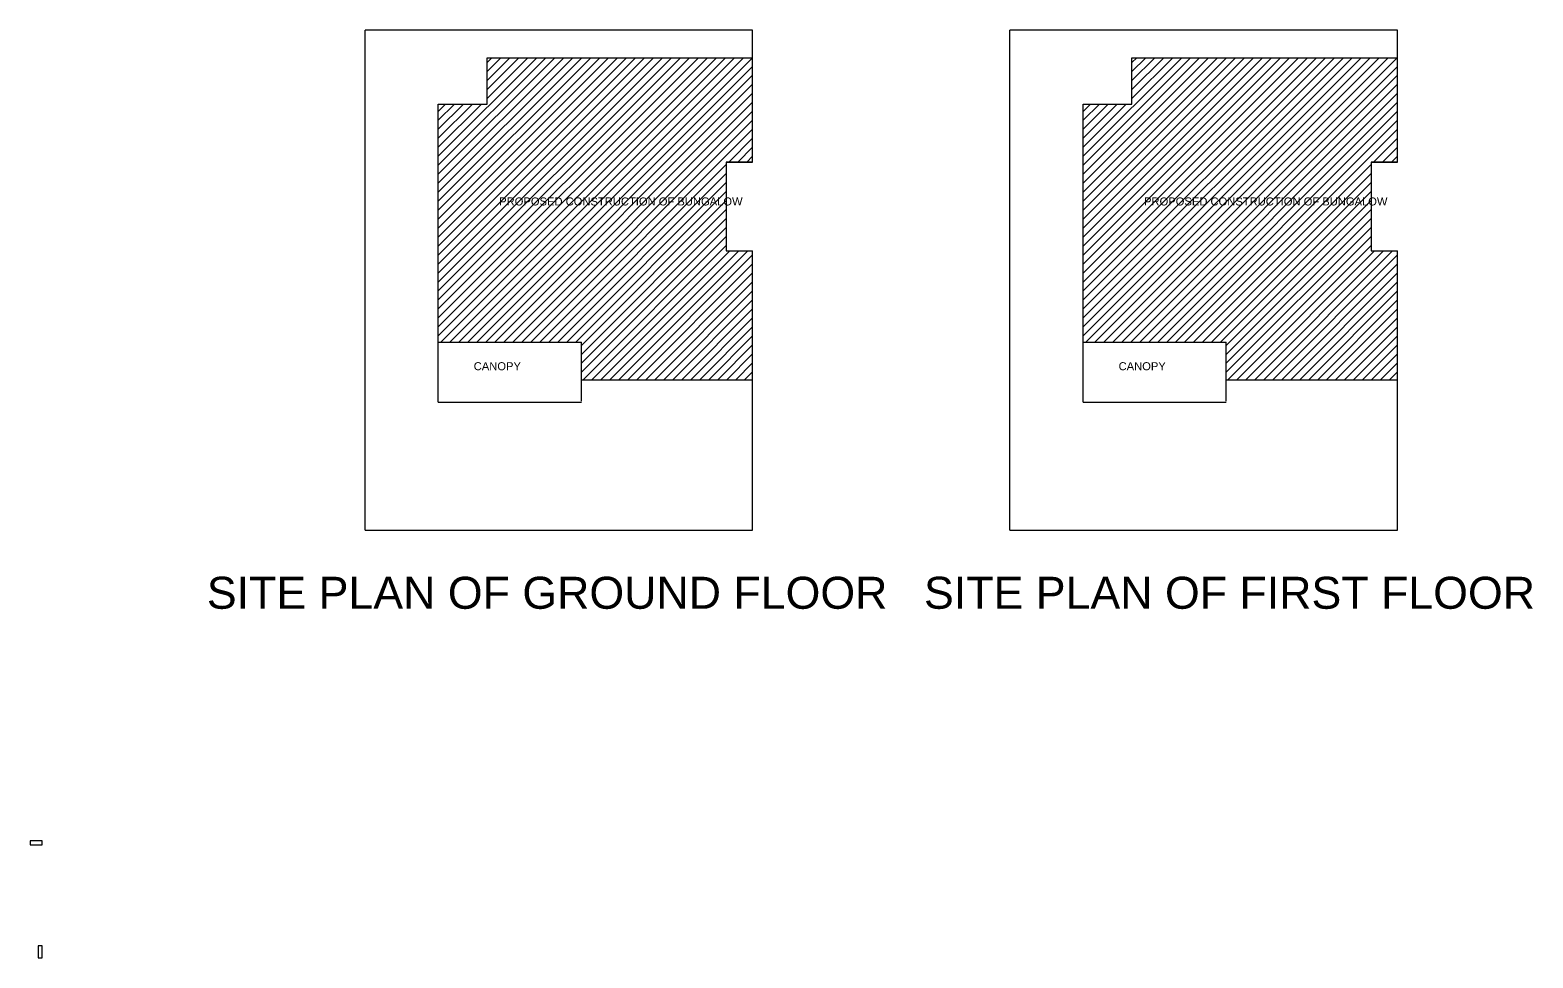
# Model space of a CAD drawing. Header units: metres. Extents: x 2481.9 to 2563.1, y 782.3 to 810.7.
# Drawn here: x 2525.51 to 2563.08, y 787.53 to 810.73 of the extents above; entities that cross this region are included whole.
import ezdxf

# ---------------------------------------------------------------- set-up
doc = ezdxf.new("R2010")
doc.units = ezdxf.units.M
doc.styles.get("Standard").update_dxf_attribs({"font": 'arial.ttf'})

msp = doc.modelspace()

# ---------------------------------------------------------------- hatches: boundary and pattern name
h = msp.add_hatch()
h.set_pattern_fill('ANSI31', color=256, scale=0.05)
h.set_pattern_definition([(45, (0, 16.94514), (-0.1122532015, 0.1122532015), [])])
h.paths.add_polyline_path([(2536.9353, 808.8761), (2535.7153, 808.8761), (2535.7153, 802.9261), (2539.2953, 802.9261), (2539.2953, 801.9861), (2543.575, 801.9861), (2543.575, 805.2061), (2542.915, 805.2061), (2542.915, 807.4261), (2543.575, 807.4261), (2543.575, 810.0361), (2536.9353, 810.0361)])
h.paths.add_polyline_path([(2537.1676, 805.8926), (2541.6451, 805.8926), (2541.6451, 806.6417), (2537.1676, 806.6417)], flags=24)
h = msp.add_hatch()
h.set_pattern_fill('ANSI31', color=256, scale=0.05)
h.set_pattern_definition([(45, (16.11979, 16.94514), (-0.1122532015, 0.1122532015), [])])
h.paths.add_polyline_path([(2553.0551, 808.8761), (2551.8351, 808.8761), (2551.8351, 802.9261), (2555.4151, 802.9261), (2555.4151, 801.9861), (2559.6948, 801.9861), (2559.6948, 805.2061), (2559.0348, 805.2061), (2559.0348, 807.4261), (2559.6948, 807.4261), (2559.6948, 810.0361), (2553.0551, 810.0361)])
h.paths.add_polyline_path([(2553.2873, 805.8926), (2557.7648, 805.8926), (2557.7648, 806.6417), (2553.2873, 806.6417)], flags=24)

# ---------------------------------------------------------------- linework, layer by layer
for p, q in [((2533.8853, 798.2261), (2533.8853, 810.7261)), ((2543.575, 810.7261), (2533.8853, 810.7261)), ((2543.575, 807.4261), (2543.575, 810.7261)), ((2550.0051, 798.2261), (2550.0051, 810.7261)), ((2559.6948, 810.7261), (2550.0051, 810.7261)), ((2559.6948, 807.4261), (2559.6948, 810.7261)), ((2536.9353, 808.8761), (2536.9353, 810.0361)), ((2536.9353, 810.0361), (2543.575, 810.0361)), ((2536.9353, 810.0361), (2543.575, 810.0361)), ((2553.0551, 808.8761), (2553.0551, 810.0361)), ((2553.0551, 810.0361), (2559.6948, 810.0361)), ((2553.0551, 810.0361), (2559.6948, 810.0361)), ((2535.7153, 801.4261), (2535.7153, 808.8761)), ((2535.7153, 808.8761), (2536.9353, 808.8761)), ((2551.8351, 801.4261), (2551.8351, 808.8761)), ((2551.8351, 808.8761), (2553.0551, 808.8761)), ((2543.575, 807.4261), (2542.915, 807.4261)), ((2542.915, 807.4261), (2542.915, 805.2061)), ((2542.915, 807.4261), (2543.575, 807.4261)), ((2559.0348, 807.4261), (2559.6948, 807.4261)), ((2559.6948, 807.4261), (2559.0348, 807.4261)), ((2559.0348, 807.4261), (2559.0348, 805.2061)), ((2542.915, 805.2061), (2543.575, 805.2061)), ((2543.575, 798.2261), (2543.575, 805.2061)), ((2559.0348, 805.2061), (2559.6948, 805.2061)), ((2559.6948, 798.2261), (2559.6948, 805.2061)), ((2535.7153, 802.9261), (2539.2953, 802.9261)), ((2539.2953, 801.4511), (2539.2953, 802.9261)), ((2551.8351, 802.9261), (2555.4151, 802.9261)), ((2555.4151, 801.4511), (2555.4151, 802.9261)), ((2539.2953, 801.9861), (2543.575, 801.9861)), ((2555.4151, 801.9861), (2559.6948, 801.9861)), ((2535.7153, 801.4261), (2539.2953, 801.4261)), ((2551.8351, 801.4261), (2555.4151, 801.4261)), ((2533.8853, 798.2261), (2543.575, 798.2261)), ((2533.8853, 798.2261), (2543.575, 798.2261)), ((2550.0051, 798.2261), (2559.6948, 798.2261)), ((2550.0051, 798.2261), (2559.6948, 798.2261)), ((2525.5121, 790.4655), (2525.5121, 790.3655)), ((2525.8121, 790.4655), (2525.5121, 790.4655)), ((2525.8121, 790.3655), (2525.8121, 790.4655)), ((2525.5121, 790.3655), (2525.8121, 790.3655)), ((2525.8121, 787.8348), (2525.7121, 787.8348)), ((2525.7121, 787.8348), (2525.7121, 787.5348)), ((2525.8121, 787.5348), (2525.8121, 787.8348)), ((2525.7121, 787.5348), (2525.8121, 787.5348))]:
    msp.add_line(p, q)

# ---------------------------------------------------------------- texts
at = {"attachment_point": 1}
for s, width, insert, char_height in [('PROPOSED CONSTRUCTION OF BUNGALOW', 5.883685, (2537.2391, 806.5423), 0.2), ('PROPOSED CONSTRUCTION OF BUNGALOW', 5.883685, (2553.3589, 806.5423), 0.2), ('CANOPY', 2.899698, (2536.6025, 802.4241), 0.2), ('CANOPY', 2.899698, (2552.7223, 802.4241), 0.2), ('SITE PLAN OF GROUND FLOOR', 18.827352, (2529.9315, 797.0618), 0.8), ('SITE PLAN OF FIRST FLOOR', 18.827352, (2547.8575, 797.0618), 0.8)]:
    msp.add_mtext_dynamic_manual_height_columns(s, width=width, gutter_width=12.5, heights=[0], dxfattribs=dict(at, insert=insert, char_height=char_height))

doc.saveas('drawing.dxf')
